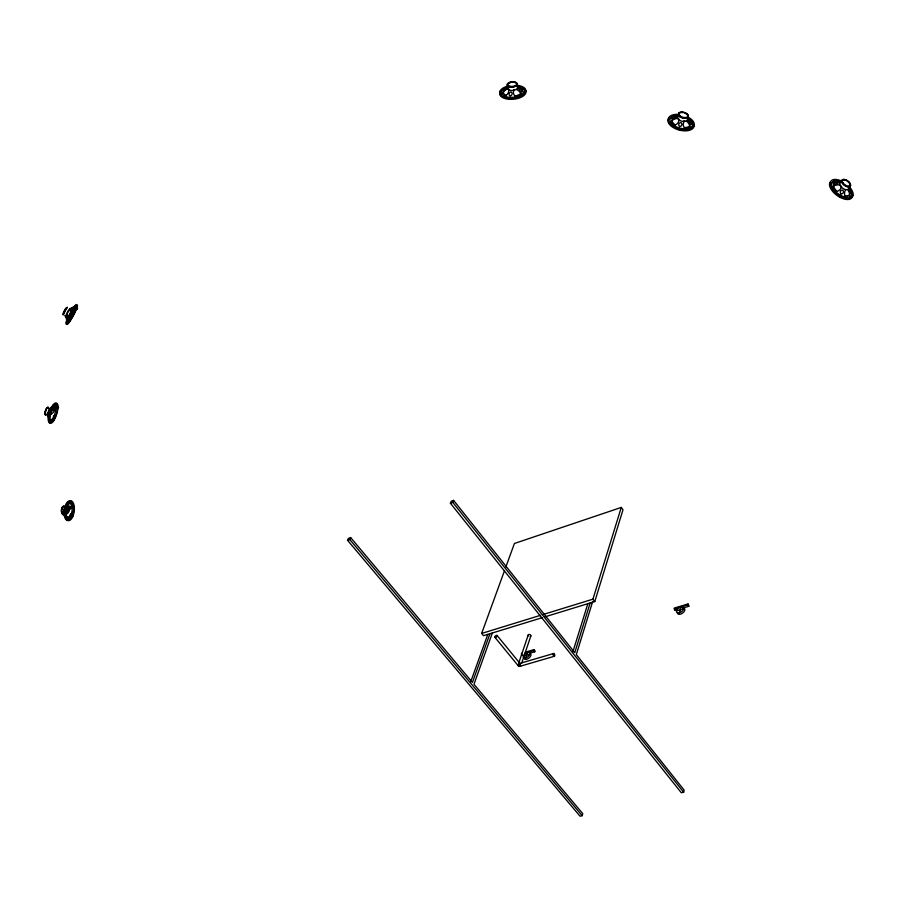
<?xml version="1.0" encoding="UTF-8"?>
<svg xmlns="http://www.w3.org/2000/svg" width="898" height="898" viewBox="0 0 898 898"><rect width="100%" height="100%" fill="white"/><g stroke="black" fill="none" stroke-linecap="round" stroke-linejoin="round"><path stroke-width="1.35" d="M64.286 512.881A3.962 1.83 -82.7 0 1 64.05 511.052L64.319 509.009A3.962 1.83 -82.7 0 1 65.026 507.314M68.472 508.403L68.607 508.874A4.501 3.794 -57.3 0 1 69.056 508.661M68.125 320.406L67.844 320.99A7.891 1.021 -61.8 0 0 73.849 311.191M73.973 307.239L73.816 307.296M63.365 314.367L67.159 307.587M64.813 510.053L65.251 507.819M72.334 513.42L72.772 511.209M590.154 602.973L574.765 652.666L453.602 500.377L451.223 501.23L450.403 503.206L681.324 792.766L683.659 792.227L684.153 790.139L576.303 654.586L592.714 601.402M683.097 607.98L688.833 606.285L688.048 603.972L674.308 608.047L675.094 610.348L677.373 609.663M688.833 606.285L688.048 603.972M679.427 612.795A4.232 2.29 -36.2 0 0 683.659 607.486A4.232 2.29 -36.2 0 0 677.429 609.327A4.232 2.29 -36.2 0 0 679.427 612.795L680.92 606.947M675.094 610.348L675.33 609.416M48.93 419.68L48.065 415.752A4.164 1.28 -72.2 0 1 48.088 412.698L48.739 410.644A4.164 1.28 -72.2 0 1 50.501 408.074L53.476 405.391M489.938 633.741L472.438 682.413L350.658 537.576L348.469 538.373L347.571 540.315L580.029 816.203L582.196 815.698L582.768 813.655L473.976 684.254L492.396 632.877M544.929 616.859L594.79 601.559L592.938 599.168L621.259 507.437L514.419 543.481L505.866 566.952M594.79 601.559L622.999 509.772L621.259 507.437M572.812 652.038L587.853 603.68M525.083 653.059L533.715 650.5L534.018 649.602L535.051 650.882L534.748 651.78L529.809 653.239M66.542 308.575C67.081 305.365 62.377 313.267 63.208 314.289M525.633 658.01L527.541 652.33M518.988 662.275L528.204 635.043M521.693 663.139L530.864 635.885M521.693 653.25L521.39 654.148L522.434 655.428M470.72 681.739L487.794 634.392M52.735 406.154L52.903 405.402L52.735 406.154A9.171 2.784 -72.2 0 0 50.827 409.982L49.39 414.528A4.737 1.179 -85.6 0 1 48.088 412.698M542.246 617.678L483.517 635.705L481.654 633.438L504.44 570.859M450.403 503.206L452.783 502.352L453.602 500.377M64.319 509.009L65.116 507.471M347.571 540.315L349.771 539.518L350.658 537.576M66.834 313.974L68.933 310.214M74.803 307.823L74.904 307.868M67.81 321.888A9.665 1.246 -61.8 0 1 67.092 322.606L65.913 316.219A4.4 0.572 -61.8 0 1 67.036 313.279L68.113 311.269A4.4 0.572 -61.8 0 1 69.943 308.732L74.904 306.128M66.508 322.315A9.665 1.246 -61.8 0 1 68.978 315.849L71.357 311.426A9.665 1.246 -61.8 0 1 74.646 306.532M67.844 320.99L68.091 320.395M69.18 509.57L73.456 507.179L72.244 505.866L67.238 507.965M68.641 508.481L67.889 509.66A1.246 0.572 -82.7 0 0 67.081 509.536A1.246 0.572 -82.7 0 0 66.856 511.288M64.982 513.005A3.962 1.235 -41.5 0 0 68.023 509.615A3.962 1.235 -41.5 0 0 66.71 508.784L72.244 505.866M64.353 312.818L63.5 313.997M53.79 409.971L58.538 407.221L57.248 405.784L51.433 408.5M50.423 412.451A4.153 1.134 -40.6 0 0 52.903 409.421A4.153 1.134 -40.6 0 0 51.455 409.039L57.248 405.784M72.469 311.696L77.497 308.643L76.15 307.094L73.344 309.013M67.002 318.857L66.43 316.074A1.964 0.673 -83.5 0 1 67.148 316.59A1.964 0.673 -83.5 0 1 67.002 318.857A5.006 1.616 84.4 0 0 66.183 316.354M72.626 504.216L72.659 504.957M678.45 129.177L679.034 129.772M507.617 87.005L504.564 88.318L506.921 87.241M75.028 309.9L77.497 308.643M70.527 314.278L72.469 313.29M53.891 409.376L58.538 407.221M518.37 86.343A11.551 5.635 -5.3 0 1 520.784 87.039L523.86 89.317A11.551 5.635 -5.3 0 1 521.087 95.008L515.957 96.883A11.551 5.635 -5.3 0 1 504.755 96.288L501.713 93.987A11.551 5.635 -5.3 0 1 504.564 88.318M516.979 86.253L517.529 86.825A5.253 2.559 -5.3 0 1 516.249 89.407L513.925 90.249A5.253 2.559 -5.3 0 1 508.84 89.991L507.449 88.947A5.253 2.559 -5.3 0 1 507.92 86.96M509.593 98.724L510.12 99.139M68.45 509.278L73.456 507.179M687.116 117.593A11.741 6.252 15.2 0 1 688.744 118.547L692.1 121.915A11.741 6.252 15.2 0 1 690.057 127.842L685.163 128.807A11.741 6.252 15.2 0 1 673.859 125.473L670.514 122.083A11.741 6.252 15.2 0 1 672.647 116.19L678.686 115.326M692.1 121.915A6.039 1.594 49.1 0 1 687.273 118.368A5.343 2.84 15.1 0 1 686.341 121.062L684.108 121.488A5.343 2.84 15.1 0 1 678.978 119.984L677.451 118.446A5.343 2.84 15.1 0 1 678.405 115.763A6.095 1.414 -16.7 0 1 672.647 116.19M481.654 633.438L540.641 615.276M543.324 614.445L592.938 599.168M525.397 652.15L534.018 649.602M674.061 608.979L687.812 604.904M524.443 655.798L529.809 654.215M676.576 610.921L683.76 608.799M519.1 663.622L553.639 653.508M519.706 666.383L554.268 656.303A1.437 0.763 73.6 0 0 554.47 654.171A1.437 0.763 73.6 0 0 553.123 654.249A1.437 0.763 73.6 0 0 554.268 656.303M69.943 308.732L70.201 308.878A4.4 0.572 -61.8 0 1 70.111 309.339M849.744 188.602L851.057 190.791A11.719 5.949 36.1 0 1 849.744 197.01L845.579 197.212A11.719 5.949 36.1 0 1 835.533 191.499L832.367 187.132A11.719 5.949 36.1 0 1 833.771 180.947L837.924 180.779A11.719 5.949 36.1 0 1 840.472 181.531M848.61 188.513A5.332 2.705 36.1 0 1 847.701 189.579L845.804 189.658A5.332 2.705 36.1 0 1 841.235 187.065L839.798 185.078A5.332 2.705 36.1 0 1 840.416 182.272L841.269 182.103M53.633 406.502L53.88 405.705L53.633 406.502A7.487 2.279 -72.2 0 1 55.474 406.255M49.121 415.606A4.164 1.28 -72.2 0 1 48.705 415.92C47.56 413.473 49.368 421.162 48.099 415.785M65.487 506.753A3.962 1.83 -82.7 0 1 65.969 506.427L66.463 506.36M50.501 408.074L51.141 408.253M692.863 126.36L693.537 126.82L692.796 126.887M516.743 85.927L520.784 87.039M851.742 196.325L851.764 195.719M837.924 180.779L841.19 181.8M501.41 92.034L500.613 92.415M688.744 118.547L687.239 117.717M830.47 183.619L829.875 183.506L830.246 184.112M71.728 506.674L72.94 507.987M56.697 406.592L57.988 408.018M75.578 307.891L76.925 309.44M349.771 539.518L582.196 815.698M497.054 635.436L520.436 664.015M494.933 637.344L518.348 665.912M533.715 650.5L534.748 651.78M452.783 502.352L683.659 792.227M65.071 515.778L64.6 513.937M64.712 514.285L65.094 515.486M67.081 509.536L67.372 510.479M64.173 511.793L64.05 511.052M528.417 635.806A1.392 0.943 19 0 1 528.776 634.527A1.392 0.943 19 0 1 530.662 635.122A1.392 0.943 19 0 1 530.291 636.401M520.705 665.946A1.414 0.932 19.1 0 1 518.112 664.868M519.717 664.397A1.414 0.932 19.1 0 1 520.369 664.733M520.178 665.946A1.426 0.775 73.7 0 1 519.381 666.294A1.426 0.775 73.7 0 1 518.617 665.048M518.573 664.352A1.426 0.775 73.7 0 1 518.629 664.06M519.953 665.44A1.414 0.73 -39.6 0 1 518.528 666.002A1.414 0.73 -39.6 0 1 518.382 665.014M68.551 509.896A3.962 1.246 -41.5 0 1 68.764 511.781A3.962 1.246 -41.5 0 1 64.903 515.104A3.962 1.246 -41.5 0 1 63.354 514.363M64.185 513.521A3.962 1.235 -41.5 0 1 62.467 512.432M53.386 410.218A4.142 1.134 -40.6 0 1 53.745 411.722A4.142 1.134 -40.6 0 1 50.041 415.112M48.627 415.774A4.142 1.134 -40.6 0 1 47.774 415.359M48.75 413.686A4.153 1.134 -40.6 0 1 47.336 414.337M72.042 311.965A4.355 1.066 -39.8 0 1 72.671 312.987A4.355 1.066 -39.8 0 1 69.449 316.208M67.069 317.566A4.355 1.066 -39.8 0 1 66.295 316.826M67.215 315.254A4.355 1.066 -39.8 0 1 64.937 315.277M682.85 608.148A4.221 2.301 -36.2 0 1 684.714 610.438A4.221 2.301 -36.2 0 1 680.763 614.064A4.221 2.301 -36.2 0 1 677.53 613.02M523.736 655.349A3.996 2.054 -39.3 0 1 529.393 652.386A3.996 2.054 -39.3 0 1 527.081 657.336A3.996 2.054 -39.3 0 1 523.377 656.112M529.382 653.463A3.996 2.065 -39.3 0 1 530.752 655.742A3.996 2.065 -39.3 0 1 526.969 659.188A3.996 2.065 -39.3 0 1 524.275 658.088M62.602 513.476A3.558 1.65 -82.7 0 1 61.603 508.796A3.558 1.65 -82.7 0 1 64.286 507.011M62.546 513.342A3.558 1.65 -82.7 0 1 62.097 508.414A3.558 1.65 -82.7 0 1 64.645 507.056M65.902 508.335A7.128 3.278 -82.7 0 1 68.865 503.688A7.128 3.278 -82.7 0 1 71.761 505.989M72.076 507.527A7.128 3.278 -82.7 0 1 68.731 517.574A7.128 3.278 -82.7 0 1 65.554 510.154M65.958 507.213A3.21 1.482 -82.7 0 1 67.26 508.246M66.295 513.207A3.21 1.482 -82.7 0 1 65.902 513.476M64.443 511.748A3.21 1.482 -82.7 0 1 64.869 508.56M67.294 507.022A3.962 1.83 -82.7 0 1 67.586 507.696M67.249 512.477A3.962 1.83 -82.7 0 1 65.902 514.15A4.512 2.571 57.3 0 1 66.632 514.779M67.866 516.406A4.512 2.571 57.3 0 1 68.102 516.866M68.686 518.696A4.512 2.571 57.3 0 1 68.731 519.134M68.719 520.335A9.934 4.58 -82.7 0 1 64.465 508.717A9.934 4.58 -82.7 0 1 72.188 502.487M72.065 516.137A9.934 4.58 -82.7 0 1 71.077 518.067M71.784 503.452A8.722 4.019 -82.7 0 0 70.942 502.442A4.546 2.593 -43.1 0 1 70.583 503.273M72.424 504.945A8.722 4.019 -82.7 0 1 72.805 506.831M71.672 515.441A8.722 4.019 -82.7 0 1 69.808 518.393M65.172 516.361A8.722 4.019 -82.7 0 1 64.779 514.464M66.8 504.081A8.722 4.019 -82.7 0 1 67.81 502.835M65.969 506.427A4.524 0.864 -50.5 0 1 66.171 505.9M67.002 504.508A4.524 0.864 -50.5 0 1 67.271 504.115M68.551 502.498A4.524 0.864 -50.5 0 1 68.888 502.117M69.011 505.237A4.546 2.593 -43.1 0 1 68.618 505.574M67.339 506.371A4.546 2.593 -43.1 0 1 66.912 506.562M71.065 513.69A4.479 3.794 71.7 0 1 70.616 513.667M68.517 512.702A4.479 3.794 71.7 0 1 67.833 511.983M68.596 507.123A1.785 1.212 -44.4 0 1 68.663 506.82M62.456 513.712A3.962 1.841 -82.7 0 1 61.94 508.234A3.962 1.841 -82.7 0 1 64.779 506.719M69.988 516.328A1.774 1.212 58.5 0 1 69.494 516.473M69.797 514.969A1.774 1.381 62.8 0 1 70.01 515.654M71.335 508.279A4.501 3.794 -57.3 0 1 71.773 508.369M66.228 517.922A4.49 0.819 65.1 0 1 66.014 517.45M45.686 414.55A3.749 1.156 -72.2 0 1 45.54 410.251A3.749 1.156 -72.2 0 1 48.032 408.085M45.338 414.079A3.749 1.156 -72.2 0 1 46.483 409.084A3.749 1.156 -72.2 0 1 48.413 408.208M46.449 414.382A3.749 1.156 -72.2 0 1 45.495 414.517M55.867 408.377A7.487 2.279 -72.2 0 1 53.476 417.076A7.487 2.279 -72.2 0 1 49.951 419.725M51.949 408.871A7.487 2.279 -72.2 0 1 52.769 407.49M48.155 414.135A3.379 1.033 -72.2 0 1 49.603 409.589M49.974 409.129A3.379 1.033 -72.2 0 1 50.827 409.028M48.705 415.92A4.748 2.211 71.5 0 1 48.986 416.279M50.456 422.835A10.439 3.177 -72.2 0 1 49.626 412.16A10.439 3.177 -72.2 0 1 56.552 403.629M56.091 404.74A9.171 2.784 -72.2 0 1 56.462 405.806M53.655 417.974A9.171 2.784 -72.2 0 0 54.587 415.954A4.703 3.558 88.4 0 1 54.183 416.055M52.656 419.669A9.171 2.784 -72.2 0 1 50.737 421.611M48.963 420.197A9.171 2.784 -72.2 0 1 48.84 418.659M53.779 416.088A4.703 3.558 88.4 0 1 53.364 416.066M48.739 410.644A4.748 1.19 -59.4 0 1 50.827 409.982M46.864 414.191A4.164 1.28 -72.2 0 1 45.113 413.967A4.164 1.28 -72.2 0 1 46.595 408.579A4.164 1.28 -72.2 0 1 48.593 407.883M55.485 405.503A4.771 2.144 -36 0 1 55.126 405.874M54.733 406.233A4.771 2.144 -36 0 1 53.431 407.221M52.499 407.737A4.771 2.144 -36 0 1 51.579 408.119M68.574 317.286A7.891 1.021 -61.8 0 1 71.335 311.943M74.018 307.947A7.891 1.021 -61.8 0 1 74.601 307.374M67.126 322.09A5.006 1.616 84.4 0 1 67.092 322.606M66.497 323.785A11.012 1.414 -61.8 0 1 69.965 313.559A11.012 1.414 -61.8 0 1 76.555 305.084M68.978 315.849A4.995 2.088 -75.6 0 1 67.036 313.279M68.113 311.269A5.006 2.077 -47.6 0 1 71.357 311.426M76.195 309.181A9.665 1.235 -61.8 0 1 68.259 322.977A9.665 1.235 -61.8 0 1 71.548 313.368A9.665 1.235 -61.8 0 1 76.7 307.7M75.847 310.551A11.012 1.414 -61.8 0 1 67.103 324.504A11.012 1.414 -61.8 0 1 72.828 310.787A11.012 1.414 -61.8 0 1 76.734 308.441M63.41 314.884A4.4 0.584 -61.8 0 1 64.779 310.787A4.4 0.584 -61.8 0 1 67.429 307.408M71.245 309.473A1.964 0.887 -31.3 0 1 72.222 308.789M74.107 307.397A5.029 1.628 -28.1 0 1 73.602 307.677M73.086 307.924A5.029 1.628 -28.1 0 1 70.201 308.878M847.678 181.407A4.804 2.425 36.1 0 1 848.879 186.672A4.804 2.425 36.1 0 1 842.133 182.204A4.804 2.425 36.1 0 1 846.634 180.722M849.351 190.455A9.575 4.86 36.1 0 1 844.872 195.697M836.667 191.027A9.575 4.86 36.1 0 1 833.546 185.774M833.557 184.315A9.575 4.86 36.1 0 1 840.696 182.889M840.416 182.272A6.118 1.987 -0.1 0 1 833.771 180.947M841.718 186.851A4.322 2.189 36.1 0 1 840.55 185.246M832.367 187.132A6.174 4.232 -4.7 0 1 839.798 185.078M841.235 187.065A6.084 5.5 17.8 0 1 835.533 191.499M848.722 186.111A13.347 6.78 36.1 0 1 848.116 198.581A13.347 6.78 36.1 0 1 830.616 185.841A13.347 6.78 36.1 0 1 842.268 181.407M845.579 197.212A6.062 4.984 73.4 0 1 845.804 189.658M847.701 189.579A6.084 3.02 77.3 0 1 849.744 197.01M851.057 190.791A6.017 0.763 64.5 0 1 848.924 187.918M852.37 196.393A13.335 6.78 36.1 0 1 837.946 196.101A13.335 6.78 36.1 0 1 830.392 181.834M833.052 181.901A11.719 5.96 36.1 0 1 834.927 181.531M685.297 113.283A4.816 2.548 15.1 0 1 686.577 117.75A4.816 2.548 15.1 0 1 679.011 115.539A4.816 2.548 15.1 0 1 682.907 112.587M689.776 125.866A9.586 5.107 15.2 0 1 684.456 127.55M675.24 124.833A9.586 5.107 15.2 0 1 671.996 120.635M672.142 119.299A9.586 5.107 15.2 0 1 676.048 116.695M687.385 119.187A9.586 5.107 15.2 0 1 690.528 124.71M684.703 120.826A4.333 2.301 15.1 0 1 683.715 120.916M679.562 119.692A4.333 2.301 15.1 0 1 678.821 119.097M678.327 118.446A4.333 2.301 15.1 0 1 678.091 117.806M670.514 122.083A6.163 3.659 -26.6 0 1 677.451 118.446M678.978 119.984A6.118 5.309 -17.3 0 1 673.859 125.473M687.89 116.998A13.369 7.117 15.2 0 1 690.708 128.885A13.369 7.117 15.2 0 1 670.335 123.913A13.369 7.117 15.2 0 1 676.969 114.338M685.163 128.807A6.062 5.444 43 0 1 684.108 121.488M686.341 121.062A6.095 3.884 58.2 0 1 690.057 127.842M693.952 125.024A13.358 7.128 15.2 0 1 678.585 129.896A13.358 7.128 15.2 0 1 669.235 117.75M691.685 121.039A13.358 7.128 15.2 0 1 693.234 123.026M678.899 129.054A11.741 6.252 15.2 0 1 676.048 127.999M673.534 126.596A11.741 6.252 15.2 0 1 671.547 124.968M514.509 82.414A4.737 2.29 -5.3 0 1 516.53 85.22A4.737 2.29 -5.3 0 1 510.67 86.87A4.737 2.29 -5.3 0 1 507.651 84.345M508.1 83.761A4.737 2.29 -5.3 0 1 510.928 82.459M517.36 87.308A9.429 4.602 -5.3 0 1 521.918 92.135M521.02 93.313A9.429 4.602 -5.3 0 1 515.373 95.918M506.236 95.435A9.429 4.602 -5.3 0 1 503.688 91.169M504.609 89.991A9.429 4.602 -5.3 0 1 506.068 88.924M514.61 89.542A4.254 2.065 -5.3 0 1 513.589 89.822M509.469 89.609A4.254 2.065 -5.3 0 1 508.178 88.24M501.713 93.987A6.039 2.683 -44.4 0 1 507.449 88.947M508.84 89.991A6.017 4.658 -41.8 0 1 504.755 96.288M517.035 85.31A13.144 6.409 -5.3 0 1 523.411 94.694A13.144 6.409 -5.3 0 1 502.375 96.355A13.144 6.409 -5.3 0 1 508.122 86.006M515.957 96.883A5.96 5.388 1.7 0 1 513.925 90.249M516.249 89.407A5.994 4.277 34.5 0 1 521.087 95.008M523.86 89.317A5.949 2.054 32 0 1 517.529 86.825M524.073 88.745A13.144 6.409 -5.3 0 1 521.457 97.119A13.144 6.409 -5.3 0 1 504.586 98.443A13.144 6.409 -5.3 0 1 501.454 90.518M510.064 98.533A11.539 5.635 -5.3 0 1 508.167 98.342M851.966 194.787L852.842 195.371L852 194.72M839.08 196.314L839.956 196.909L839.114 196.247M839.81 195.36L840.685 195.955L839.843 195.293M64.735 516.754L64.735 516.754M65.644 516.855L65.644 516.855M66.474 503.621L66.497 503.52M67.384 503.733L67.384 503.733M48.391 419.243L48.717 418.681L48.391 419.243M49.368 419.546L49.693 418.996L49.368 419.546M668.774 118.323L669.796 118.615L668.774 118.323M71.66 517.675L71.683 517.574M73.389 504.642L73.389 504.642M53.453 420.612L53.768 420.073L53.453 420.612M57.629 407.445L57.955 406.906L57.629 407.445M693.873 125.63L692.852 125.394L693.873 125.63M678.551 128.201L679.584 128.504L678.551 128.201M66.71 320.575L67.126 319.856L66.71 320.575M69.371 321.955L69.763 321.26L69.371 321.955M501.387 90.99L500.343 91.08L501.387 90.99M524.23 92.258L525.251 92.247L524.275 92.191M510.289 97.725L509.256 97.86L510.289 97.725M50.288 408.388L52.23 406.614L50.288 408.388M72.805 308.003L72.76 308.137A1.976 0.662 -39.8 0 1 70.953 309.518A1.976 0.662 -39.8 0 1 70.111 309.215L72.805 308.003M65.33 506.786L66.003 505.754L65.33 506.786M831.469 183.125L830.594 182.552L831.469 183.125M503.127 90.069L502.846 90.35A2.368 0.752 -41.4 0 0 504.216 90.204A2.368 0.752 -41.4 0 0 506.214 88.341L503.127 90.069M495.64 637.4A1.426 0.718 -39.5 0 0 497.155 635.582A1.426 0.718 -39.5 0 0 495.191 636.188A1.426 0.718 -39.5 0 0 495.64 637.4M72.547 515.598A8.722 4.019 -82.7 0 0 70.852 502.094A8.722 4.019 -82.7 0 0 65.677 514.52A8.722 4.019 -82.7 0 0 72.547 515.598M72.929 516.305A9.934 4.569 -82.7 0 0 71.009 500.916A9.934 4.569 -82.7 0 0 65.105 515.07A9.934 4.569 -82.7 0 0 72.929 516.305M53.599 420.017A9.171 2.784 -72.2 0 0 57.068 405.054A9.171 2.784 -72.2 0 0 50.378 414.786A9.171 2.784 -72.2 0 0 53.599 420.017M53.566 420.982A10.439 3.165 -72.2 0 0 57.517 403.943A10.439 3.165 -72.2 0 0 49.906 415.022A10.439 3.165 -72.2 0 0 53.566 420.982M843.087 183.012A4.804 2.425 36.1 0 0 850.204 185.774A4.804 2.425 36.1 0 0 845.837 179.813A4.804 2.425 36.1 0 0 843.087 183.012M842.436 183.417A5.343 2.705 36.1 0 0 850.339 186.481A5.343 2.705 36.1 0 0 845.489 179.858A5.343 2.705 36.1 0 0 842.436 183.417M841.011 193.845A2.38 2.122 62.6 0 0 842.807 190.084A2.38 2.189 41.3 0 0 841.011 193.845M835.802 182.552A2.425 1.089 -3.3 0 0 833.344 183.282A2.425 1.392 -5 0 0 835.421 184.236A2.425 1.392 -5 0 0 837.879 183.315A2.425 1.089 -3.3 0 0 835.802 182.552M850.249 190.78A2.38 0.572 70.1 0 0 849.261 189.792A2.38 0.876 74.4 0 0 849.89 192.464A2.38 0.876 74.4 0 0 851.091 193.373A2.38 0.572 70.1 0 0 850.249 190.78M680.37 116.224A4.816 2.548 15.1 0 0 688.025 116.168A4.816 2.548 15.1 0 0 681.829 112.048A4.816 2.548 15.1 0 0 680.37 116.224M679.898 116.83A5.354 2.84 15.1 0 0 688.418 116.762A5.354 2.84 15.1 0 0 681.526 112.194A5.354 2.84 15.1 0 0 679.898 116.83M679.685 126.517A2.38 2.223 21 0 0 680.965 122.521A2.402 2.2 -3 0 0 679.685 126.517M673.983 117.099A2.413 0.842 -21.4 0 0 671.569 118.323A2.413 1.145 -24.7 0 0 673.41 118.704A2.413 1.145 -24.7 0 0 675.745 117.279A2.413 0.842 -21.4 0 0 673.983 117.099M690.236 121.87A2.391 0.932 53.6 0 0 688.553 121.039A2.391 1.224 56.7 0 0 689.675 123.486A2.391 1.224 56.7 0 0 691.539 124.193A2.391 0.932 53.6 0 0 690.236 121.87M509.896 86.287A4.737 2.29 -5.3 0 0 516.9 83.739A4.737 2.29 -5.3 0 0 509.75 82.313A4.737 2.29 -5.3 0 0 509.896 86.287M509.671 87.005A5.265 2.548 -5.3 0 0 517.461 84.165A5.265 2.548 -5.3 0 0 509.525 82.582A5.265 2.548 -5.3 0 0 509.671 87.005M510.232 95.918A2.357 2.11 -19.8 0 0 510.951 91.899A2.368 2.009 -34 0 0 510.232 95.918M521.098 89.508A2.357 1.123 34.8 0 0 518.909 89.003A2.357 1.414 35.8 0 0 520.335 91.046A2.357 1.414 35.8 0 0 522.636 91.394A2.357 1.123 34.8 0 0 521.098 89.508"/></g></svg>
